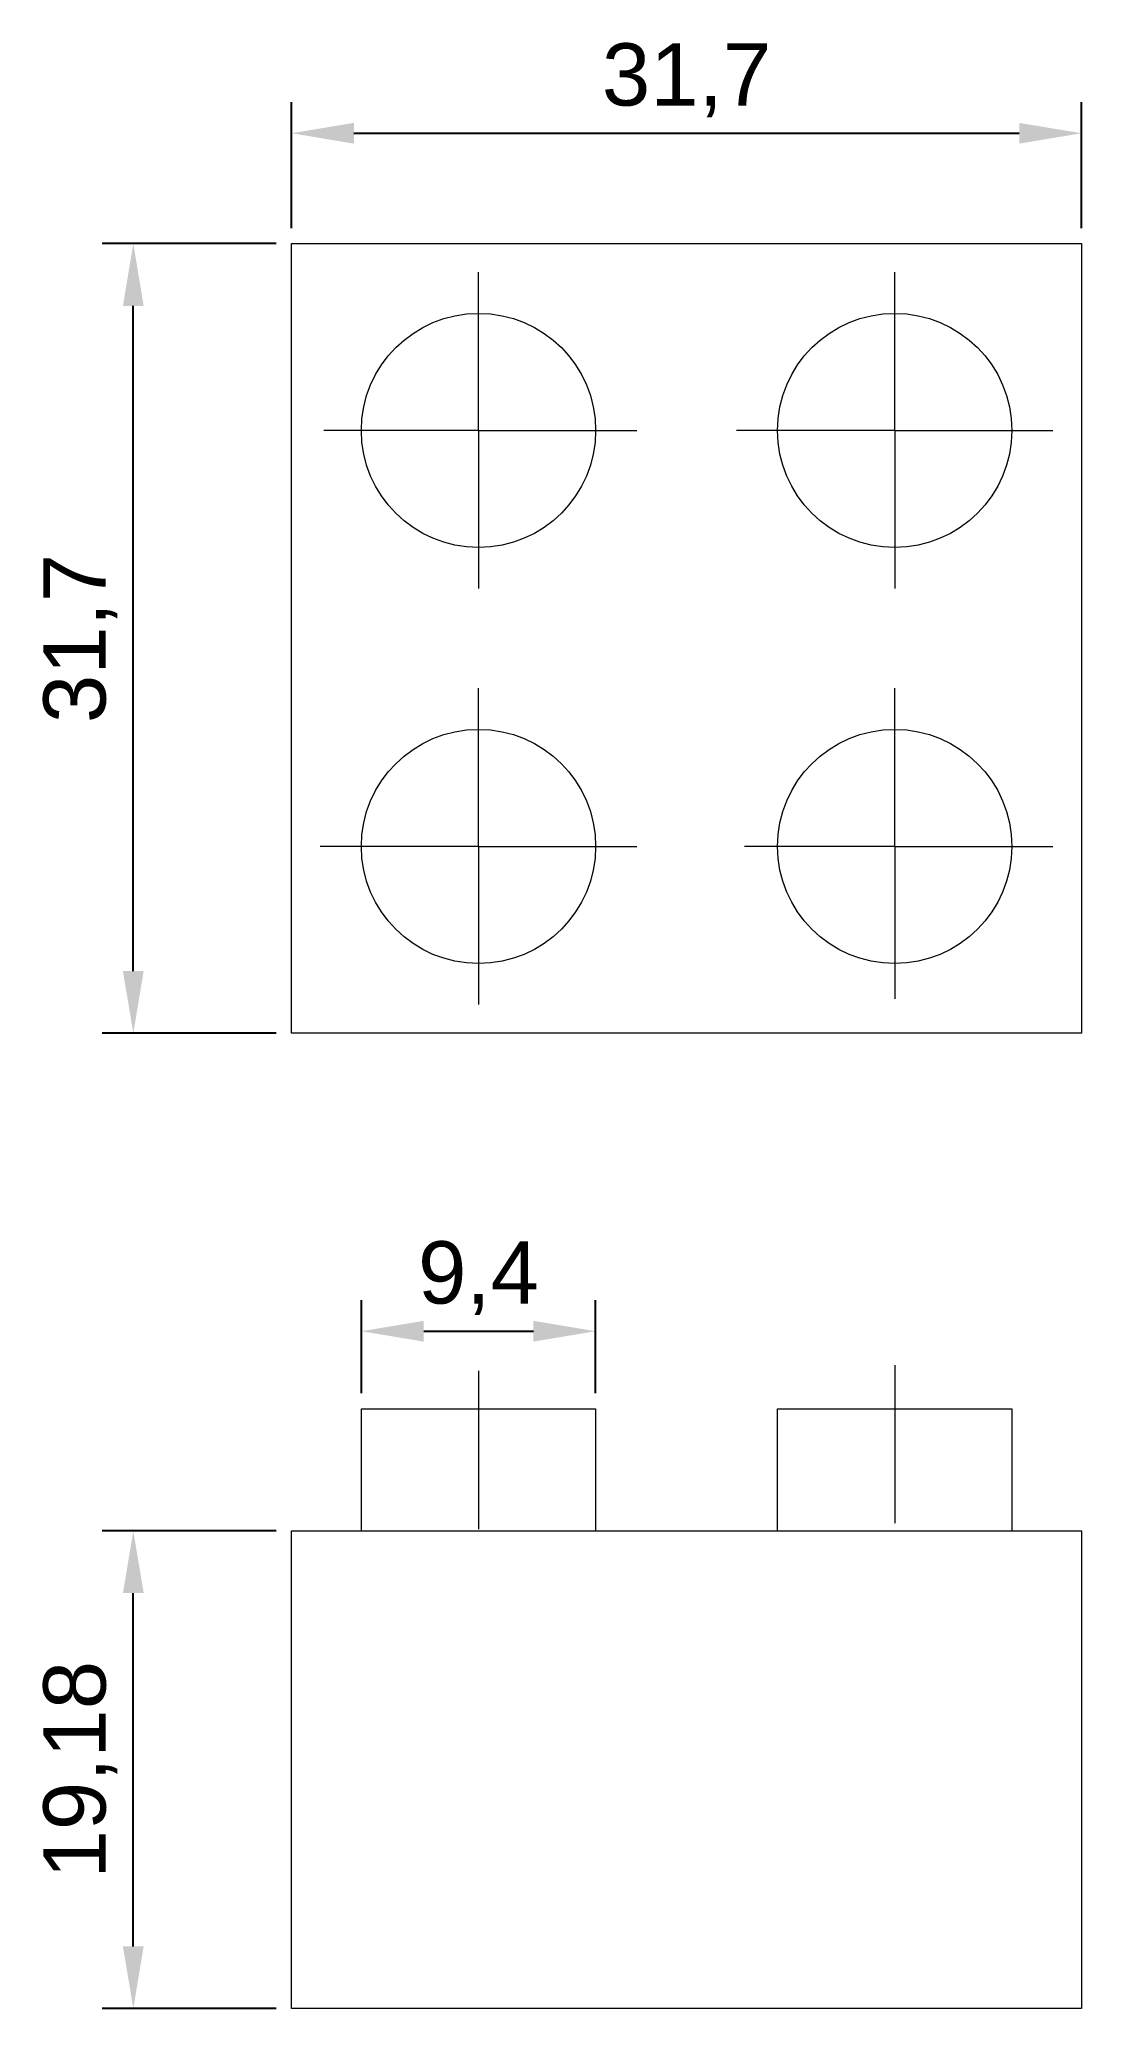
# Model space of a CAD drawing. Header units: millimetres. Extents: x 2841.7 to 2883.5, y 2112.5 to 2191.5.
import ezdxf

# ---------------------------------------------------------------- set-up
doc = ezdxf.new("R2010")
doc.units = ezdxf.units.MM
doc.linetypes.add('DASHDOT2', pattern=[12.7, 6.35, -3.175, 0, -3.175])
for name, color, linetype, lineweight in [('Anotate', 7, 'Continuous', 9), ('Axes', 7, 'DASHDOT2', 9), ('Drawing', 7, 'Continuous', 15)]:
    doc.layers.add(name, color=color, linetype=linetype, lineweight=lineweight)
doc.styles.get("Standard").update_dxf_attribs({"font": 'arial.ttf'})
doc.dimstyles.new('ISO-25', dxfattribs={"dimtxt": 2.5, "dimasz": 2.5, "dimexe": 1.25, "dimexo": 0.625, "dimtad": 1, "dimtxsty": 'Standard', "dimcen": 2.5, "dimadec": 0, "dimazin": 0, "dimtfac": 1, "dimtmove": 0, "dimatfit": 3, "dimfxl": 1, "dimarcsym": 0})

# ---------------------------------------------------------------- blocks, each defined once
blk = doc.blocks.new('*D6')
at = {"layer": 'Anotate', "color": 0, "lineweight": -2, "transparency": 16777216}
for p, q in [((2851.79, 2183.962), (2851.79, 2189.018)), ((2883.49, 2183.962), (2883.49, 2189.018)), ((2854.29, 2187.768), (2880.99, 2187.768))]:
    blk.add_line(p, q, dxfattribs=at)
at = {"layer": 'Anotate', "color": 0, "transparency": 16777216}
for points in [[(2854.29, 2188.184), (2854.29, 2187.351), (2851.79, 2187.768)], [(2880.99, 2188.184), (2880.99, 2187.351), (2883.49, 2187.768)]]:
    blk.add_solid(points, dxfattribs=at)
at = {"layer": 'Defpoints', "color": 0, "transparency": 16777216}
for p in [(2883.49, 2187.768), (2851.79, 2183.337), (2883.49, 2183.337)]:
    blk.add_point(p, dxfattribs=at)
at = {"layer": 'Anotate', "color": 0, "transparency": 16777216, "insert": (2867.64, 2189.895), "char_height": 2.5, "attachment_point": 5}
blk.add_mtext('31,7', dxfattribs=at)
blk = doc.blocks.new('*D7')
at = {"layer": 'Anotate', "color": 0, "lineweight": -2, "transparency": 16777216}
for p, q in [((2854.59, 2137.189), (2854.59, 2140.927)), ((2863.99, 2137.189), (2863.99, 2140.927)), ((2857.09, 2139.677), (2861.49, 2139.677))]:
    blk.add_line(p, q, dxfattribs=at)
at = {"layer": 'Anotate', "color": 0, "transparency": 16777216}
for points in [[(2857.09, 2140.094), (2857.09, 2139.26), (2854.59, 2139.677)], [(2861.49, 2140.094), (2861.49, 2139.26), (2863.99, 2139.677)]]:
    blk.add_solid(points, dxfattribs=at)
at = {"layer": 'Defpoints', "color": 0, "transparency": 16777216}
for p in [(2863.99, 2139.677), (2854.59, 2136.564), (2863.99, 2136.564)]:
    blk.add_point(p, dxfattribs=at)
at = {"layer": 'Anotate', "color": 0, "transparency": 16777216, "insert": (2859.29, 2141.804), "char_height": 2.5, "attachment_point": 5}
blk.add_mtext('9,4', dxfattribs=at)
blk = doc.blocks.new('*D8')
at = {"layer": 'Anotate', "color": 0, "lineweight": -2, "transparency": 16777216}
for p, q in [((2851.165, 2183.337), (2844.188, 2183.337)), ((2845.438, 2154.137), (2845.438, 2180.837)), ((2851.165, 2151.637), (2844.188, 2151.637))]:
    blk.add_line(p, q, dxfattribs=at)
at = {"layer": 'Anotate', "color": 0, "transparency": 16777216}
for points in [[(2845.021, 2180.837), (2845.854, 2180.837), (2845.438, 2183.337)], [(2845.021, 2154.137), (2845.854, 2154.137), (2845.438, 2151.637)]]:
    blk.add_solid(points, dxfattribs=at)
at = {"layer": 'Defpoints', "color": 0, "transparency": 16777216}
for p in [(2845.438, 2183.337), (2851.79, 2183.337), (2851.79, 2151.637)]:
    blk.add_point(p, dxfattribs=at)
at = {"layer": 'Anotate', "color": 0, "transparency": 16777216, "insert": (2843.31, 2167.487), "char_height": 2.5, "attachment_point": 5, "rotation": 90}
blk.add_mtext('31,7', dxfattribs=at)
blk = doc.blocks.new('*D9')
at = {"layer": 'Anotate', "color": 0, "lineweight": -2, "transparency": 16777216}
for p, q in [((2851.165, 2131.664), (2844.188, 2131.664)), ((2845.438, 2114.984), (2845.438, 2129.164)), ((2851.165, 2112.484), (2844.188, 2112.484))]:
    blk.add_line(p, q, dxfattribs=at)
at = {"layer": 'Anotate', "color": 0, "transparency": 16777216}
for points in [[(2845.021, 2129.164), (2845.854, 2129.164), (2845.438, 2131.664)], [(2845.021, 2114.984), (2845.854, 2114.984), (2845.438, 2112.484)]]:
    blk.add_solid(points, dxfattribs=at)
at = {"layer": 'Defpoints', "color": 0, "transparency": 16777216}
for p in [(2845.438, 2131.664), (2851.79, 2131.664), (2851.79, 2112.484)]:
    blk.add_point(p, dxfattribs=at)
at = {"layer": 'Anotate', "color": 0, "transparency": 16777216, "insert": (2843.31, 2122.074), "char_height": 2.5, "attachment_point": 5, "rotation": 90}
blk.add_mtext('19,18', dxfattribs=at)

msp = doc.modelspace()

# ---------------------------------------------------------------- linework, layer by layer
at = {"layer": 'Axes'}
for p, q in [((2859.29, 2175.837), (2859.29, 2182.621)), ((2875.99, 2175.837), (2875.99, 2182.482)), ((2859.29, 2175.837), (2853.087, 2175.837)), ((2859.29, 2175.837), (2859.29, 2168.454)), ((2859.29, 2175.837), (2866.669, 2175.837)), ((2875.99, 2175.837), (2869.218, 2175.837)), ((2875.99, 2175.837), (2882.428, 2175.837)), ((2875.99, 2175.837), (2875.99, 2168.732)), ((2859.29, 2159.137), (2859.29, 2165.548)), ((2875.99, 2159.137), (2875.99, 2165.986)), ((2859.29, 2159.137), (2852.765, 2159.137)), ((2859.29, 2159.137), (2866.139, 2159.137)), ((2859.29, 2159.137), (2859.29, 2152.66)), ((2875.99, 2159.137), (2869.969, 2159.137)), ((2875.99, 2159.137), (2882.428, 2159.137)), ((2875.99, 2159.137), (2875.99, 2153.016)), ((2859.29, 2138.087), (2859.29, 2129.211)), ((2875.99, 2138.321), (2875.99, 2128.957))]:
    msp.add_line(p, q, dxfattribs=at)
at = {"layer": 'Drawing'}
for p, q in [((2851.79, 2183.337), (2883.49, 2183.337)), ((2851.79, 2151.637), (2851.79, 2183.337)), ((2883.49, 2183.337), (2883.49, 2151.637)), ((2883.49, 2151.637), (2851.79, 2151.637)), ((2854.59, 2131.664), (2854.59, 2136.564)), ((2854.59, 2136.564), (2863.99, 2136.564)), ((2863.99, 2136.564), (2863.99, 2131.664)), ((2871.29, 2131.664), (2871.29, 2136.564)), ((2871.29, 2136.564), (2880.69, 2136.564)), ((2880.69, 2136.564), (2880.69, 2131.664)), ((2851.79, 2131.664), (2883.49, 2131.664)), ((2851.79, 2112.484), (2851.79, 2131.664)), ((2883.49, 2131.664), (2883.49, 2112.484)), ((2883.49, 2112.484), (2851.79, 2112.484))]:
    msp.add_line(p, q, dxfattribs=at)
for centre in [(2859.29, 2175.837), (2875.99, 2175.837), (2859.29, 2159.137), (2875.99, 2159.137)]:
    msp.add_circle(centre, 4.7, dxfattribs=at)

# ---------------------------------------------------------------- dimensions: what is measured, and where the dimension line sits
at = {"layer": 'Anotate'}
for base, p1, p2, picture, middle in [((2883.49, 2187.768), (2851.79, 2183.337), (2883.49, 2183.337), '*D6', (2867.64, 2189.895)), ((2863.99, 2139.677), (2854.59, 2136.564), (2863.99, 2136.564), '*D7', (2859.29, 2141.804))]:
    dim = msp.add_linear_dim(base=base, p1=p1, p2=p2, dimstyle='ISO-25', dxfattribs=at)
    dim.commit()
    dim.dimension.update_dxf_attribs({"geometry": picture, "text_midpoint": middle})
for base, p1, p2, picture, middle in [((2845.438, 2183.337), (2851.79, 2151.637), (2851.79, 2183.337), '*D8', (2843.31, 2167.487)), ((2845.438, 2131.664), (2851.79, 2112.484), (2851.79, 2131.664), '*D9', (2843.31, 2122.074))]:
    dim = msp.add_linear_dim(base=base, p1=p1, p2=p2, angle=90, dimstyle='ISO-25', dxfattribs=at)
    dim.commit()
    dim.dimension.update_dxf_attribs({"geometry": picture, "text_midpoint": middle})

doc.saveas('drawing.dxf')
